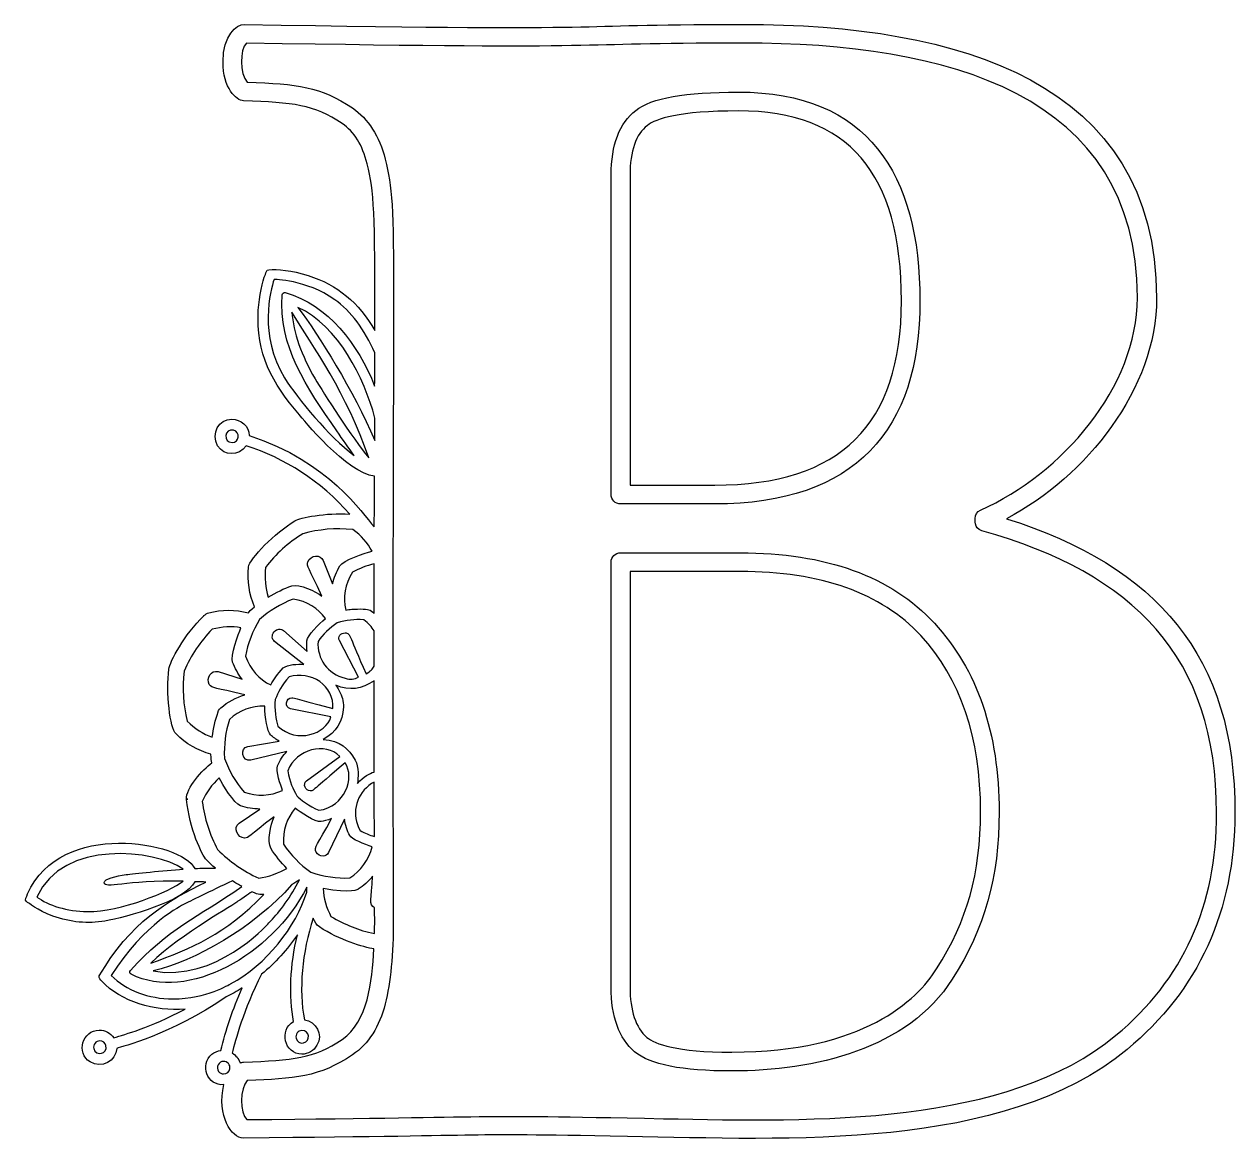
# Model space of a CAD drawing. Header units: millimetres. Extents: x -471 to 1551, y -2688 to 316.
# Drawn here: x -278.7 to -158, y -567.2 to -454.8 of the extents above; entities that cross this region are included whole.
import ezdxf

# ---------------------------------------------------------------- set-up
doc = ezdxf.new("R2010")
doc.units = ezdxf.units.MM
doc.header["$MEASUREMENT"] = 0
doc.layers.add('Layer 1', color=7, linetype='Continuous')

msp = doc.modelspace()

# ---------------------------------------------------------------- linework, layer by layer
at = {"layer": 'Layer 1', "color": 250}
for points, knots in [([(-180.8069, -504.1154), (-172.8453, -499.8766), (-165.8605, -491.1963), (-165.8605, -482.0921), (-165.8605, -482.0921), (-165.9342, -460.511), (-185.5433, -454.8347), (-207.0507, -454.8347), (-207.0507, -454.8347), (-227.2864, -454.8347), (-215.7494, -455.535), (-256.8106, -454.8347), (-256.8106, -454.8347), (-257.5662, -454.8162), (-258.9116, -455.922), (-258.9116, -458.5575), (-258.9116, -458.5575), (-258.9116, -461.1929), (-257.5847, -462.4277), (-256.8659, -462.4461), (-256.8659, -462.4461), (-251.9452, -462.6488), (-249.8442, -462.7963), (-247.0429, -464.713), (-247.0429, -464.713), (-245.8265, -465.5423), (-245.0157, -466.8508), (-244.5549, -468.7306), (-244.5549, -468.7306), (-243.8361, -471.5872), (-243.744, -473.3749), (-243.7808, -485.3541), (-243.7808, -485.3541), (-245.3658, -482.5528), (-247.5036, -480.802), (-250.4339, -479.8621), (-250.4339, -479.8621), (-252.0189, -479.346), (-253.567, -479.217), (-254.341, -479.2907), (-254.341, -479.2907), (-254.599, -479.2723), (-254.6175, -479.6041), (-254.6912, -479.7515), (-254.6912, -479.7515), (-254.9676, -480.4518), (-255.2993, -481.8894), (-255.3915, -483.3085), (-255.3915, -483.3085), (-255.6495, -487.6763), (-254.0277, -490.5513), (-251.3001, -493.7581), (-251.3001, -493.7581), (-251.0974, -493.9977), (-246.49, -499.6739), (-243.8177, -499.8582), (-243.8177, -499.8582), (-243.8177, -499.8582), (-243.8177, -499.8582), (-243.8177, -499.8582), (-243.8177, -499.8582), (-243.8177, -501.4432), (-243.8177, -503.1387), (-243.8361, -504.908), (-243.8361, -504.908), (-245.1077, -503.5442), (-248.2408, -498.4576), (-256.2945, -495.8221), (-256.2945, -495.8221), (-256.313, -494.9007), (-257.1423, -494.1819), (-258.0453, -494.1819), (-258.0453, -494.1819), (-259.2985, -494.1819), (-260.1463, -495.601), (-259.4459, -496.8542), (-259.4459, -496.8542), (-258.8009, -497.8678), (-257.3449, -497.8863), (-256.6077, -496.8542), (-256.6077, -496.8542), (-252.7928, -498.0522), (-249.1622, -500.3374), (-246.2871, -503.6547), (-246.2871, -503.6547), (-248.6462, -503.4889), (-251.2447, -504.0049), (-251.7423, -504.3182), (-251.7423, -504.3182), (-253.6959, -505.5161), (-256.2944, -508.0963), (-256.3681, -508.9256), (-256.3681, -508.9256), (-256.5156, -510.3262), (-256.2944, -511.6901), (-255.76, -512.8879), (-255.76, -512.8879), (-256.1838, -513.2197), (-256.276, -513.3302), (-256.3866, -513.4961), (-256.3866, -513.4961), (-257.6767, -513.1459), (-259.0589, -513.1643), (-260.3305, -513.4961), (-260.3305, -513.4961), (-260.5332, -513.5329), (-260.6623, -513.6436), (-260.8097, -513.7726), (-260.8097, -513.7726), (-260.8097, -513.7726), (-260.8282, -513.791), (-260.8282, -513.791), (-260.8282, -513.791), (-262.7632, -515.6524), (-264.2192, -518.38), (-264.3113, -519.0987), (-264.3113, -519.0987), (-264.6062, -521.4209), (-264.2007, -524.9962), (-263.5926, -525.5675), (-263.5926, -525.5675), (-262.6158, -526.5443), (-261.3995, -527.2446), (-260.1094, -527.5764), (-260.1094, -527.5764), (-260.1094, -528.0924), (-260.0909, -528.2399), (-260.0172, -528.4426), (-260.0172, -528.4426), (-260.9387, -529.106), (-262.6342, -530.9859), (-262.5605, -532.0732), (-262.5605, -532.0732), (-262.5605, -532.0732), (-262.4315, -532.0732), (-262.4315, -532.0732), (-262.4315, -532.0732), (-262.4315, -532.0732), (-262.5422, -532.11), (-262.5422, -532.11), (-262.5422, -532.11), (-262.2657, -534.9851), (-260.9756, -537.7126), (-260.5702, -538.1181), (-260.5702, -538.1181), (-260.2938, -538.3945), (-259.9989, -538.671), (-259.6671, -538.9474), (-259.6671, -538.9474), (-260.2938, -538.9289), (-261.0862, -538.9474), (-261.7128, -538.9842), (-261.7128, -538.9842), (-263.0582, -536.2935), (-275.0743, -534.082), (-278.3916, -541.4907), (-278.3916, -541.4907), (-278.4838, -541.8224), (-278.7234, -542.0988), (-278.5022, -542.2647), (-278.5022, -542.2647), (-278.2442, -542.449), (-277.4886, -543.1125), (-275.8668, -543.7207), (-275.8668, -543.7207), (-274.0976, -544.3657), (-272.3652, -544.4947), (-270.6881, -544.2183), (-270.6881, -544.2183), (-268.5871, -543.8497), (-262.6528, -542.2463), (-261.7129, -540.2928), (-261.7129, -540.2928), (-261.7129, -540.2928), (-260.8098, -540.3296), (-260.6071, -540.3296), (-260.6071, -540.3296), (-264.3668, -542.1357), (-268.2554, -544.421), (-271.241, -549.6919), (-271.241, -549.6919), (-271.37, -549.913), (-271.0936, -550.0789), (-270.983, -550.2263), (-270.983, -550.2263), (-269.1216, -552.2352), (-265.6938, -553.2856), (-262.6897, -552.9908), (-262.6897, -552.9908), (-266.265, -554.889), (-268.6424, -555.4788), (-269.8035, -555.8658), (-269.8035, -555.8658), (-270.1353, -555.3866), (-270.6697, -555.0917), (-271.241, -555.0917), (-271.241, -555.0917), (-272.9366, -555.0917), (-273.5816, -557.377), (-272.1625, -558.2616), (-272.1625, -558.2616), (-271.0199, -558.9804), (-269.564, -558.1879), (-269.5087, -556.9162), (-269.5087, -556.9162), (-269.0295, -556.7319), (-264.1825, -555.6261), (-258.5984, -551.7743), (-258.5984, -551.7743), (-258.0639, -551.5163), (-257.5294, -551.2214), (-257.0134, -550.8897), (-257.0134, -550.8897), (-257.9349, -552.9723), (-258.6537, -555.1285), (-259.1144, -557.1189), (-259.1144, -557.1189), (-259.4462, -557.1558), (-259.7594, -557.2848), (-260.0175, -557.4875), (-260.0175, -557.4875), (-261.2707, -558.538), (-260.5151, -560.6758), (-258.8196, -560.5284), (-258.8196, -560.5284), (-259.5752, -563.6614), (-258.0087, -565.8546), (-256.9029, -565.8546), (-256.9029, -565.8546), (-228.1896, -565.615), (-237.6624, -565.357), (-218.6062, -565.6887), (-218.6062, -565.6887), (-202.7015, -565.9652), (-181.1203, -567.2183), (-168.8094, -557.0268), (-168.8094, -557.0268), (-161.6772, -551.1109), (-158.065, -543.1862), (-158.065, -533.4738), (-158.065, -533.4738), (-157.9727, -517.8455), (-165.8974, -508.815), (-180.8069, -504.1154)], [0, 0, 0, 0, 0.01612903, 0.01612903, 0.01612903, 0.01612903, 0.03225806, 0.03225806, 0.03225806, 0.03225806, 0.0483871, 0.0483871, 0.0483871, 0.0483871, 0.06451613, 0.06451613, 0.06451613, 0.06451613, 0.08064516, 0.08064516, 0.08064516, 0.08064516, 0.09677419, 0.09677419, 0.09677419, 0.09677419, 0.11290323, 0.11290323, 0.11290323, 0.11290323, 0.12903226, 0.12903226, 0.12903226, 0.12903226, 0.14516129, 0.14516129, 0.14516129, 0.14516129, 0.16129032, 0.16129032, 0.16129032, 0.16129032, 0.17741935, 0.17741935, 0.17741935, 0.17741935, 0.19354839, 0.19354839, 0.19354839, 0.19354839, 0.20967742, 0.20967742, 0.20967742, 0.20967742, 0.22580645, 0.22580645, 0.22580645, 0.22580645, 0.24193548, 0.24193548, 0.24193548, 0.24193548, 0.25806452, 0.25806452, 0.25806452, 0.25806452, 0.27419355, 0.27419355, 0.27419355, 0.27419355, 0.29032258, 0.29032258, 0.29032258, 0.29032258, 0.30645161, 0.30645161, 0.30645161, 0.30645161, 0.32258065, 0.32258065, 0.32258065, 0.32258065, 0.33870968, 0.33870968, 0.33870968, 0.33870968, 0.35483871, 0.35483871, 0.35483871, 0.35483871, 0.37096774, 0.37096774, 0.37096774, 0.37096774, 0.38709677, 0.38709677, 0.38709677, 0.38709677, 0.40322581, 0.40322581, 0.40322581, 0.40322581, 0.41935484, 0.41935484, 0.41935484, 0.41935484, 0.43548387, 0.43548387, 0.43548387, 0.43548387, 0.4516129, 0.4516129, 0.4516129, 0.4516129, 0.46774194, 0.46774194, 0.46774194, 0.46774194, 0.48387097, 0.48387097, 0.48387097, 0.48387097, 0.5, 0.5, 0.5, 0.5, 0.51612903, 0.51612903, 0.51612903, 0.51612903, 0.53225806, 0.53225806, 0.53225806, 0.53225806, 0.5483871, 0.5483871, 0.5483871, 0.5483871, 0.56451613, 0.56451613, 0.56451613, 0.56451613, 0.58064516, 0.58064516, 0.58064516, 0.58064516, 0.59677419, 0.59677419, 0.59677419, 0.59677419, 0.61290323, 0.61290323, 0.61290323, 0.61290323, 0.62903226, 0.62903226, 0.62903226, 0.62903226, 0.64516129, 0.64516129, 0.64516129, 0.64516129, 0.66129032, 0.66129032, 0.66129032, 0.66129032, 0.67741935, 0.67741935, 0.67741935, 0.67741935, 0.69354839, 0.69354839, 0.69354839, 0.69354839, 0.70967742, 0.70967742, 0.70967742, 0.70967742, 0.72580645, 0.72580645, 0.72580645, 0.72580645, 0.74193548, 0.74193548, 0.74193548, 0.74193548, 0.75806452, 0.75806452, 0.75806452, 0.75806452, 0.77419355, 0.77419355, 0.77419355, 0.77419355, 0.79032258, 0.79032258, 0.79032258, 0.79032258, 0.80645161, 0.80645161, 0.80645161, 0.80645161, 0.82258065, 0.82258065, 0.82258065, 0.82258065, 0.83870968, 0.83870968, 0.83870968, 0.83870968, 0.85483871, 0.85483871, 0.85483871, 0.85483871, 0.87096774, 0.87096774, 0.87096774, 0.87096774, 0.88709677, 0.88709677, 0.88709677, 0.88709677, 0.90322581, 0.90322581, 0.90322581, 0.90322581, 0.91935484, 0.91935484, 0.91935484, 0.91935484, 0.93548387, 0.93548387, 0.93548387, 0.93548387, 0.9516129, 0.9516129, 0.9516129, 0.9516129, 0.96774194, 0.96774194, 0.96774194, 0.96774194, 1, 1, 1, 1]), ([(-169.9151, -555.6077), (-180.807, -564.6382), (-199.7525, -564.2328), (-214.9939, -563.9195), (-214.9939, -563.9195), (-236.1511, -563.4772), (-229.0188, -563.772), (-256.5342, -564.0116), (-256.5342, -564.0116), (-257.2161, -563.3666), (-257.253, -560.8602), (-256.4973, -560.123), (-256.4973, -560.123), (-251.8715, -559.9387), (-249.2729, -559.7912), (-245.9924, -557.5428), (-245.9924, -557.5428), (-244.4075, -556.4555), (-243.3201, -554.76), (-242.7488, -552.4747), (-242.7488, -552.4747), (-242.2143, -550.3553), (-241.9379, -547.5356), (-241.9379, -544.0708), (-241.9379, -544.0708), (-242.1775, -475.4021), (-241.3481, -473.8725), (-242.7488, -468.2699), (-242.7488, -468.2699), (-243.3201, -465.9662), (-244.4259, -464.2523), (-246.0108, -463.1649), (-246.0108, -463.1649), (-249.1438, -461.0086), (-251.5397, -460.7875), (-256.4973, -460.5847), (-256.4973, -460.5847), (-257.2714, -459.7738), (-257.2529, -457.3411), (-256.571, -456.6961), (-256.571, -456.6961), (-217.1317, -457.378), (-226.1069, -456.6961), (-207.0875, -456.6961), (-207.0875, -456.6961), (-186.6675, -456.6961), (-167.8324, -461.7273), (-167.7772, -482.0736), (-167.7772, -482.0736), (-167.7772, -491.012), (-175.2965, -499.6555), (-183.4055, -503.2492), (-183.4055, -503.2492), (-183.7373, -503.3967), (-183.9584, -503.7284), (-183.9584, -504.097), (-183.9584, -504.097), (-183.94, -504.1523), (-184.1059, -505.0737), (-183.2765, -505.3134), (-183.2765, -505.3134), (-168.1274, -509.5706), (-159.8894, -517.8639), (-159.8894, -533.4554), (-159.8894, -533.4554), (-159.8525, -542.6333), (-163.2251, -550.0789), (-169.9151, -555.6077)], [0, 0, 0, 0, 0.05555556, 0.05555556, 0.05555556, 0.05555556, 0.11111111, 0.11111111, 0.11111111, 0.11111111, 0.16666667, 0.16666667, 0.16666667, 0.16666667, 0.22222222, 0.22222222, 0.22222222, 0.22222222, 0.27777778, 0.27777778, 0.27777778, 0.27777778, 0.33333333, 0.33333333, 0.33333333, 0.33333333, 0.38888889, 0.38888889, 0.38888889, 0.38888889, 0.44444444, 0.44444444, 0.44444444, 0.44444444, 0.5, 0.5, 0.5, 0.5, 0.55555556, 0.55555556, 0.55555556, 0.55555556, 0.61111111, 0.61111111, 0.61111111, 0.61111111, 0.66666667, 0.66666667, 0.66666667, 0.66666667, 0.72222222, 0.72222222, 0.72222222, 0.72222222, 0.77777778, 0.77777778, 0.77777778, 0.77777778, 0.83333333, 0.83333333, 0.83333333, 0.83333333, 0.88888889, 0.88888889, 0.88888889, 0.88888889, 1, 1, 1, 1]), ([(-219.288, -502.6411), (-219.288, -502.6411), (-209.9257, -502.6411), (-209.9257, -502.6411), (-209.9257, -502.6411), (-195.8639, -502.6411), (-189.4504, -495.2693), (-189.4504, -482.4054), (-189.4504, -482.4054), (-189.4504, -469.7258), (-194.666, -461.5799), (-207.5483, -461.5799), (-207.5483, -461.5799), (-212.856, -461.5799), (-216.1918, -462.1697), (-217.7767, -463.4045), (-217.7767, -463.4045), (-219.3985, -464.6761), (-220.2279, -466.8508), (-220.2279, -469.8548), (-220.2279, -469.8548), (-220.2279, -469.8548), (-220.2279, -501.6827), (-220.2279, -501.6827), (-220.2279, -501.6827), (-220.2278, -502.2172), (-219.804, -502.6411), (-219.288, -502.6411)], [0, 0, 0, 0, 0.125, 0.125, 0.125, 0.125, 0.25, 0.25, 0.25, 0.25, 0.375, 0.375, 0.375, 0.375, 0.5, 0.5, 0.5, 0.5, 0.625, 0.625, 0.625, 0.625, 0.75, 0.75, 0.75, 0.75, 1, 1, 1, 1]), ([(-218.348, -469.8732), (-218.348, -467.459), (-217.7583, -465.7818), (-216.6156, -464.8972), (-216.6156, -464.8972), (-215.7679, -464.2522), (-213.5195, -463.4597), (-207.5298, -463.4597), (-207.5298, -463.4597), (-196.6011, -463.4597), (-191.2933, -469.652), (-191.2933, -482.4053), (-191.2933, -482.4053), (-191.2933, -494.7531), (-197.3751, -500.7612), (-209.9072, -500.7612), (-209.9072, -500.7612), (-209.9072, -500.7612), (-218.3296, -500.7613), (-218.3296, -500.7613), (-218.3296, -500.7613), (-218.3296, -500.7613), (-218.3296, -469.8732), (-218.3296, -469.8732), (-218.3296, -469.8732), (-218.3296, -469.8732), (-218.348, -469.8732), (-218.348, -469.8732)], [0, 0, 0, 0, 0.125, 0.125, 0.125, 0.125, 0.25, 0.25, 0.25, 0.25, 0.375, 0.375, 0.375, 0.375, 0.5, 0.5, 0.5, 0.5, 0.625, 0.625, 0.625, 0.625, 0.75, 0.75, 0.75, 0.75, 1, 1, 1, 1]), ([(-252.7745, -490.0721), (-255.3915, -485.8333), (-254.1751, -481.3364), (-253.825, -480.2676), (-253.825, -480.2676), (-253.8065, -480.2676), (-250.6551, -480.2491), (-247.7801, -482.2764), (-247.7801, -482.2764), (-246.1767, -483.4007), (-244.776, -485.2621), (-243.7808, -487.5842), (-243.7808, -487.5842), (-243.7808, -488.6162), (-243.7808, -489.7036), (-243.7993, -490.883), (-243.7993, -490.883), (-245.4764, -486.7179), (-248.3698, -482.8108), (-252.7008, -481.5761), (-252.7008, -481.5761), (-252.8482, -481.5392), (-252.9956, -481.6314), (-253.0141, -481.7972), (-253.0141, -481.7972), (-253.4196, -486.8653), (-250.5814, -491.012), (-247.5774, -495.343), (-247.5774, -495.343), (-246.9692, -496.2276), (-246.3794, -497.0938), (-245.8266, -497.8125), (-245.8266, -497.8125), (-248.333, -495.9143), (-251.466, -492.1915), (-252.7745, -490.0721)], [0, 0, 0, 0, 0.1, 0.1, 0.1, 0.1, 0.2, 0.2, 0.2, 0.2, 0.3, 0.3, 0.3, 0.3, 0.4, 0.4, 0.4, 0.4, 0.5, 0.5, 0.5, 0.5, 0.6, 0.6, 0.6, 0.6, 0.7, 0.7, 0.7, 0.7, 0.8, 0.8, 0.8, 0.8, 1, 1, 1, 1]), ([(-249.7336, -490.1643), (-251.079, -487.8974), (-251.9083, -485.5015), (-252.0558, -483.5111), (-252.0558, -483.5111), (-249.9732, -486.9022), (-246.5084, -491.7123), (-244.389, -498.0337), (-244.389, -498.0337), (-245.9924, -496.1355), (-248.9228, -491.528), (-249.7336, -490.1643)], [0, 0, 0, 0, 0.25, 0.25, 0.25, 0.25, 0.5, 0.5, 0.5, 0.5, 1, 1, 1, 1]), ([(-251.4476, -483.0505), (-247.3931, -484.9118), (-244.8314, -490.0537), (-243.7808, -494.0714), (-243.7808, -494.0714), (-243.7808, -494.7901), (-243.7808, -495.5273), (-243.7808, -496.3014), (-243.7808, -496.3014), (-245.9187, -491.3069), (-249.3282, -485.8702), (-251.4476, -483.0505)], [0, 0, 0, 0, 0.25, 0.25, 0.25, 0.25, 0.5, 0.5, 0.5, 0.5, 1, 1, 1, 1]), ([(-257.9901, -496.5225), (-258.9484, -496.5225), (-258.7642, -495.0665), (-257.8795, -495.2877), (-257.8795, -495.2877), (-257.1424, -495.472), (-257.2897, -496.5225), (-257.9901, -496.5225)], [0, 0, 0, 0, 0.33333333, 0.33333333, 0.33333333, 0.33333333, 1, 1, 1, 1]), ([(-254.6728, -508.9625), (-253.6776, -507.654), (-252.4059, -506.4929), (-250.9685, -505.6083), (-250.9685, -505.6083), (-249.3467, -505.166), (-247.7248, -505.0185), (-245.974, -505.1844), (-245.974, -505.1844), (-245.1447, -505.7926), (-244.4997, -506.5298), (-244.0573, -507.3407), (-244.0573, -507.3407), (-244.813, -507.5618), (-246.9324, -508.2438), (-247.2641, -508.8151), (-247.2641, -508.8151), (-247.6143, -509.4048), (-247.8539, -509.9945), (-248.0013, -510.6028), (-248.0013, -510.6028), (-248.0013, -510.6028), (-248.9228, -508.2806), (-248.9228, -508.2806), (-248.9228, -508.2806), (-249.1624, -507.6356), (-250.1944, -507.7093), (-250.4524, -508.4096), (-250.4524, -508.4096), (-250.6182, -508.8888), (-250.3602, -508.9441), (-249.0702, -511.8191), (-249.0702, -511.8191), (-249.6599, -511.3952), (-251.3002, -510.5658), (-252.0373, -510.8055), (-252.0373, -510.8055), (-252.8298, -511.0635), (-253.6407, -511.4505), (-254.3963, -511.9297), (-254.3963, -511.9297), (-254.6912, -511.0081), (-254.7833, -510.0129), (-254.6728, -508.9625)], [0, 0, 0, 0, 0.08333333, 0.08333333, 0.08333333, 0.08333333, 0.16666667, 0.16666667, 0.16666667, 0.16666667, 0.25, 0.25, 0.25, 0.25, 0.33333333, 0.33333333, 0.33333333, 0.33333333, 0.41666667, 0.41666667, 0.41666667, 0.41666667, 0.5, 0.5, 0.5, 0.5, 0.58333333, 0.58333333, 0.58333333, 0.58333333, 0.66666667, 0.66666667, 0.66666667, 0.66666667, 0.75, 0.75, 0.75, 0.75, 0.83333333, 0.83333333, 0.83333333, 0.83333333, 1, 1, 1, 1]), ([(-207.3824, -507.5065), (-207.3824, -507.5065), (-219.2879, -507.5065), (-219.2879, -507.5065), (-219.2879, -507.5065), (-219.8039, -507.5065), (-220.2278, -507.9304), (-220.2278, -508.4464), (-220.2278, -508.4464), (-220.2278, -508.4464), (-220.2278, -550.7792), (-220.2278, -550.7792), (-220.2278, -550.7792), (-220.2278, -553.7649), (-219.4354, -555.9395), (-217.8873, -557.248), (-217.8873, -557.248), (-216.3576, -558.5381), (-213.1877, -559.1647), (-208.2118, -559.1647), (-208.2118, -559.1647), (-199.9369, -559.1647), (-190.6668, -556.99), (-186.2252, -550.0052), (-186.2252, -550.0052), (-182.9632, -544.8634), (-181.5625, -539.8689), (-181.5625, -533.3449), (-181.5625, -533.3449), (-181.5625, -525.4755), (-183.7372, -519.1357), (-188.0129, -514.5282), (-188.0129, -514.5282), (-192.307, -509.8471), (-198.8126, -507.5065), (-207.3824, -507.5065)], [0, 0, 0, 0, 0.1, 0.1, 0.1, 0.1, 0.2, 0.2, 0.2, 0.2, 0.3, 0.3, 0.3, 0.3, 0.4, 0.4, 0.4, 0.4, 0.5, 0.5, 0.5, 0.5, 0.6, 0.6, 0.6, 0.6, 0.7, 0.7, 0.7, 0.7, 0.8, 0.8, 0.8, 0.8, 1, 1, 1, 1]), ([(-243.8362, -513.5514), (-244.2785, -513.1644), (-244.3522, -513.1091), (-245.2553, -513.1091), (-245.2553, -513.1091), (-245.9372, -513.1091), (-246.2689, -513.1459), (-246.6744, -513.2197), (-246.6744, -513.2197), (-246.9692, -511.9481), (-246.7481, -510.658), (-246.0109, -509.4416), (-246.0109, -509.4416), (-245.3106, -509.073), (-244.5918, -508.7966), (-243.8362, -508.5938), (-243.8362, -508.5938), (-243.8362, -510.1788), (-243.8362, -511.8375), (-243.8362, -513.5514)], [0, 0, 0, 0, 0.16666667, 0.16666667, 0.16666667, 0.16666667, 0.33333333, 0.33333333, 0.33333333, 0.33333333, 0.5, 0.5, 0.5, 0.5, 0.66666667, 0.66666667, 0.66666667, 0.66666667, 1, 1, 1, 1]), ([(-187.7918, -548.9915), (-189.7637, -552.0877), (-195.0162, -557.2849), (-208.1934, -557.2849), (-208.1934, -557.2849), (-213.7591, -557.2849), (-215.8601, -556.474), (-216.671, -555.8105), (-216.671, -555.8105), (-217.7767, -554.8706), (-218.348, -553.1751), (-218.348, -550.7792), (-218.348, -550.7792), (-218.348, -550.7792), (-218.348, -509.3679), (-218.348, -509.3679), (-218.348, -509.3679), (-218.348, -509.3679), (-207.364, -509.3679), (-207.364, -509.3679), (-207.364, -509.3679), (-199.3471, -509.3679), (-193.3022, -511.5242), (-189.3583, -515.763), (-189.3583, -515.763), (-185.4143, -520.0202), (-183.4055, -525.9361), (-183.4055, -533.3264), (-183.4055, -533.3264), (-183.4239, -539.4819), (-184.7325, -544.163), (-187.7918, -548.9915)], [0, 0, 0, 0, 0.11111111, 0.11111111, 0.11111111, 0.11111111, 0.22222222, 0.22222222, 0.22222222, 0.22222222, 0.33333333, 0.33333333, 0.33333333, 0.33333333, 0.44444444, 0.44444444, 0.44444444, 0.44444444, 0.55555556, 0.55555556, 0.55555556, 0.55555556, 0.66666667, 0.66666667, 0.66666667, 0.66666667, 0.77777778, 0.77777778, 0.77777778, 0.77777778, 1, 1, 1, 1]), ([(-255.2625, -514.1596), (-254.2673, -513.2749), (-253.1799, -512.6115), (-251.9083, -512.1139), (-251.9083, -512.1139), (-250.5445, -512.3535), (-249.4388, -513.0353), (-248.6831, -514.049), (-248.6831, -514.049), (-249.3466, -514.6019), (-250.5077, -515.7813), (-250.5445, -516.279), (-250.5445, -516.279), (-250.5814, -516.6476), (-250.563, -516.9977), (-250.5077, -517.3479), (-250.5077, -517.3479), (-250.5077, -517.3479), (-252.8666, -515.2653), (-252.8666, -515.2653), (-252.8666, -515.2653), (-253.1246, -515.0442), (-253.5301, -515.0626), (-253.825, -515.3943), (-253.825, -515.3943), (-254.083, -515.7077), (-254.0461, -516.1315), (-253.7696, -516.3527), (-253.7696, -516.3527), (-253.7696, -516.3527), (-250.8578, -518.6379), (-250.8578, -518.6379), (-250.8578, -518.6379), (-251.3922, -518.5826), (-252.5165, -518.6194), (-252.9035, -518.9881), (-252.9035, -518.9881), (-253.4748, -519.5778), (-253.8618, -520.1491), (-254.1567, -520.6836), (-254.1567, -520.6836), (-255.3178, -520.1307), (-256.2024, -519.1355), (-256.6816, -517.8086), (-256.6816, -517.8086), (-256.442, -516.5554), (-255.9628, -515.2838), (-255.2625, -514.1596)], [0, 0, 0, 0, 0.07692308, 0.07692308, 0.07692308, 0.07692308, 0.15384615, 0.15384615, 0.15384615, 0.15384615, 0.23076923, 0.23076923, 0.23076923, 0.23076923, 0.30769231, 0.30769231, 0.30769231, 0.30769231, 0.38461538, 0.38461538, 0.38461538, 0.38461538, 0.46153846, 0.46153846, 0.46153846, 0.46153846, 0.53846154, 0.53846154, 0.53846154, 0.53846154, 0.61538462, 0.61538462, 0.61538462, 0.61538462, 0.69230769, 0.69230769, 0.69230769, 0.69230769, 0.76923077, 0.76923077, 0.76923077, 0.76923077, 0.84615385, 0.84615385, 0.84615385, 0.84615385, 1, 1, 1, 1]), ([(-243.8362, -518.8038), (-244.0205, -519.1171), (-244.2048, -519.3014), (-244.6471, -519.5594), (-244.6471, -519.5594), (-246.3427, -515.9103), (-246.1584, -515.4865), (-246.7481, -515.4865), (-246.7481, -515.4865), (-247.1536, -515.4865), (-247.5037, -515.892), (-247.301, -516.2606), (-247.301, -516.2606), (-247.301, -516.2606), (-245.4212, -519.9097), (-245.4212, -519.9097), (-245.4212, -519.9097), (-245.8267, -520.094), (-246.1953, -520.1677), (-246.7297, -520.0203), (-246.7297, -520.0203), (-248.4989, -519.5595), (-249.5494, -518.1036), (-249.4388, -516.3343), (-249.4388, -516.3343), (-248.9781, -515.6709), (-248.2778, -514.9889), (-247.5221, -514.4914), (-247.5221, -514.4914), (-246.6191, -514.2149), (-245.8082, -514.1228), (-244.8867, -514.1781), (-244.8867, -514.1781), (-244.4076, -514.5282), (-244.0758, -514.9153), (-243.8547, -515.3023), (-243.8547, -515.3023), (-243.8362, -516.4264), (-243.8362, -517.6059), (-243.8362, -518.8038)], [0, 0, 0, 0, 0.09090909, 0.09090909, 0.09090909, 0.09090909, 0.18181818, 0.18181818, 0.18181818, 0.18181818, 0.27272727, 0.27272727, 0.27272727, 0.27272727, 0.36363636, 0.36363636, 0.36363636, 0.36363636, 0.45454545, 0.45454545, 0.45454545, 0.45454545, 0.54545455, 0.54545455, 0.54545455, 0.54545455, 0.63636364, 0.63636364, 0.63636364, 0.63636364, 0.72727273, 0.72727273, 0.72727273, 0.72727273, 0.81818182, 0.81818182, 0.81818182, 0.81818182, 1, 1, 1, 1]), ([(-259.9805, -525.8992), (-260.902, -525.5675), (-261.7498, -525.0146), (-262.4685, -524.2775), (-262.4685, -524.2775), (-262.8924, -522.6741), (-262.9845, -521.0338), (-262.7818, -519.3014), (-262.7818, -519.3014), (-262.0999, -517.7349), (-261.1784, -516.3343), (-259.999, -515.1363), (-259.999, -515.1363), (-259.0037, -514.8599), (-258.027, -514.823), (-257.124, -514.9889), (-257.124, -514.9889), (-257.382, -515.597), (-258.2113, -517.8086), (-257.9533, -518.3984), (-257.9533, -518.3984), (-257.7321, -519.0065), (-257.4004, -519.5778), (-257.0133, -520.0939), (-257.0133, -520.0939), (-257.0133, -520.0939), (-259.4092, -519.3567), (-259.4092, -519.3567), (-259.4092, -519.3567), (-260.0911, -519.154), (-260.6256, -520.0202), (-260.2754, -520.6284), (-260.2754, -520.6284), (-259.9989, -521.0707), (-259.7594, -520.9048), (-256.7369, -521.6788), (-256.7369, -521.6788), (-257.603, -521.9185), (-258.4324, -522.3608), (-259.1327, -522.9689), (-259.1327, -522.9689), (-259.3354, -523.1348), (-259.4092, -523.3928), (-259.3907, -523.3744), (-259.3907, -523.3744), (-259.3907, -523.3744), (-259.3907, -523.3744), (-259.3907, -523.3744), (-259.3907, -523.3744), (-259.6856, -524.2037), (-259.8884, -525.0146), (-259.9805, -525.8992)], [0, 0, 0, 0, 0.07142857, 0.07142857, 0.07142857, 0.07142857, 0.14285714, 0.14285714, 0.14285714, 0.14285714, 0.21428571, 0.21428571, 0.21428571, 0.21428571, 0.28571429, 0.28571429, 0.28571429, 0.28571429, 0.35714286, 0.35714286, 0.35714286, 0.35714286, 0.42857143, 0.42857143, 0.42857143, 0.42857143, 0.5, 0.5, 0.5, 0.5, 0.57142857, 0.57142857, 0.57142857, 0.57142857, 0.64285714, 0.64285714, 0.64285714, 0.64285714, 0.71428571, 0.71428571, 0.71428571, 0.71428571, 0.78571429, 0.78571429, 0.78571429, 0.78571429, 0.85714286, 0.85714286, 0.85714286, 0.85714286, 1, 1, 1, 1]), ([(-247.9644, -523.0426), (-252.1295, -521.9184), (-251.9267, -521.9553), (-252.0558, -521.9553), (-252.0558, -521.9553), (-252.6456, -521.9553), (-252.8114, -522.9321), (-252.1848, -523.0611), (-252.1848, -523.0611), (-252.1848, -523.0611), (-248.1487, -523.872), (-248.1487, -523.872), (-248.1487, -523.872), (-248.6647, -525.5491), (-251.5029, -526.5996), (-253.4564, -524.7751), (-253.4564, -524.7751), (-253.6407, -524.2222), (-253.7882, -523.0427), (-253.7144, -522.1397), (-253.7144, -522.1397), (-253.4011, -521.3841), (-253.0878, -520.7391), (-252.3138, -519.8728), (-252.3138, -519.8728), (-250.1944, -519.2277), (-247.7801, -520.739), (-247.9644, -523.0426)], [0, 0, 0, 0, 0.125, 0.125, 0.125, 0.125, 0.25, 0.25, 0.25, 0.25, 0.375, 0.375, 0.375, 0.375, 0.5, 0.5, 0.5, 0.5, 0.625, 0.625, 0.625, 0.625, 0.75, 0.75, 0.75, 0.75, 1, 1, 1, 1]), ([(-248.9412, -526.1204), (-247.6327, -525.3832), (-246.9692, -524.388), (-246.9139, -522.8768), (-246.9139, -522.8768), (-246.9139, -522.7662), (-246.8771, -522.6003), (-246.9692, -522.2318), (-246.9692, -522.2318), (-247.0798, -521.7526), (-247.3194, -521.1997), (-247.6695, -520.7021), (-247.6695, -520.7021), (-246.2689, -521.2919), (-245.071, -521.126), (-243.8546, -520.2598), (-243.8546, -520.2598), (-243.8546, -523.1164), (-243.8546, -526.1573), (-243.8546, -529.364), (-243.8546, -529.364), (-244.3337, -529.493), (-244.8682, -529.7879), (-245.5133, -530.5067), (-245.5133, -530.5067), (-245.4396, -529.9907), (-245.329, -528.848), (-245.7529, -528.1661), (-245.7529, -528.1661), (-246.4163, -527.005), (-247.2088, -526.2309), (-248.9412, -526.1204)], [0, 0, 0, 0, 0.11111111, 0.11111111, 0.11111111, 0.11111111, 0.22222222, 0.22222222, 0.22222222, 0.22222222, 0.33333333, 0.33333333, 0.33333333, 0.33333333, 0.44444444, 0.44444444, 0.44444444, 0.44444444, 0.55555556, 0.55555556, 0.55555556, 0.55555556, 0.66666667, 0.66666667, 0.66666667, 0.66666667, 0.77777778, 0.77777778, 0.77777778, 0.77777778, 1, 1, 1, 1]), ([(-252.9772, -531.1885), (-254.1752, -531.7598), (-255.539, -531.8151), (-256.7922, -531.3728), (-256.7922, -531.3728), (-257.64, -530.396), (-258.285, -529.2903), (-258.7641, -528.0002), (-258.7641, -528.0002), (-258.8378, -526.6548), (-258.672, -525.3463), (-258.2665, -524.1115), (-258.2665, -524.1115), (-257.2897, -523.2269), (-256.0365, -522.7478), (-254.7465, -522.8031), (-254.7465, -522.8031), (-254.7465, -523.9089), (-254.4885, -525.3464), (-254.1752, -525.6596), (-254.1752, -525.6596), (-253.9172, -525.8992), (-253.6223, -526.1204), (-253.309, -526.2863), (-253.309, -526.2863), (-253.309, -526.2863), (-256.4236, -526.8207), (-256.4236, -526.8207), (-256.4236, -526.8207), (-257.2714, -526.9497), (-256.995, -528.3873), (-256.1472, -528.1845), (-256.1472, -528.1845), (-256.1472, -528.1845), (-252.535, -527.3183), (-252.535, -527.3183), (-252.535, -527.3183), (-252.9405, -527.7053), (-253.2538, -528.203), (-253.4749, -528.7559), (-253.4749, -528.7559), (-253.696, -529.1981), (-253.1616, -530.7278), (-252.9772, -531.1885)], [0, 0, 0, 0, 0.08333333, 0.08333333, 0.08333333, 0.08333333, 0.16666667, 0.16666667, 0.16666667, 0.16666667, 0.25, 0.25, 0.25, 0.25, 0.33333333, 0.33333333, 0.33333333, 0.33333333, 0.41666667, 0.41666667, 0.41666667, 0.41666667, 0.5, 0.5, 0.5, 0.5, 0.58333333, 0.58333333, 0.58333333, 0.58333333, 0.66666667, 0.66666667, 0.66666667, 0.66666667, 0.75, 0.75, 0.75, 0.75, 0.83333333, 0.83333333, 0.83333333, 0.83333333, 1, 1, 1, 1]), ([(-250.2128, -531.2438), (-249.8995, -531.2438), (-250.0653, -531.2254), (-246.748, -528.461), (-246.748, -528.461), (-245.7159, -529.9537), (-246.7848, -532.8104), (-249.3465, -533.1789), (-249.3465, -533.1789), (-250.3049, -532.7919), (-251.2448, -532.0547), (-251.5581, -531.7414), (-251.5581, -531.7414), (-251.9267, -531.0594), (-252.2584, -530.3776), (-252.4612, -529.235), (-252.4612, -529.235), (-251.6134, -527.0603), (-248.6831, -526.3415), (-247.2825, -527.8159), (-247.2825, -527.8159), (-247.2825, -527.8159), (-250.5813, -530.2486), (-250.5813, -530.2486), (-250.5813, -530.2486), (-251.0052, -530.5619), (-250.6919, -531.2438), (-250.2128, -531.2438)], [0, 0, 0, 0, 0.125, 0.125, 0.125, 0.125, 0.25, 0.25, 0.25, 0.25, 0.375, 0.375, 0.375, 0.375, 0.5, 0.5, 0.5, 0.5, 0.625, 0.625, 0.625, 0.625, 0.75, 0.75, 0.75, 0.75, 1, 1, 1, 1]), ([(-260.9757, -532.3127), (-260.5887, -531.4097), (-260.0174, -530.5804), (-259.2986, -529.9537), (-259.2986, -529.9537), (-258.9484, -530.5804), (-257.8427, -532.4971), (-257.1607, -532.7366), (-257.1607, -532.7366), (-256.5526, -532.9393), (-255.8891, -533.0499), (-255.244, -533.0499), (-255.244, -533.0499), (-255.244, -533.0499), (-257.3081, -534.469), (-257.3081, -534.469), (-257.3081, -534.469), (-257.9531, -534.9113), (-257.4556, -535.9434), (-256.7552, -535.9434), (-256.7552, -535.9434), (-256.3497, -535.9434), (-256.3866, -535.7775), (-253.8249, -533.824), (-253.8249, -533.824), (-254.1567, -534.5981), (-254.5252, -536.312), (-254.1382, -536.957), (-254.1382, -536.957), (-253.6774, -537.7126), (-253.1614, -538.3576), (-252.5348, -538.9842), (-252.5348, -538.9842), (-253.1983, -539.3529), (-254.4883, -539.8504), (-255.3545, -539.9426), (-255.3545, -539.9426), (-256.9211, -539.2238), (-258.2295, -538.3208), (-259.4459, -537.086), (-259.4459, -537.086), (-260.2385, -535.6301), (-260.7914, -533.9345), (-260.9757, -532.3127)], [0, 0, 0, 0, 0.08333333, 0.08333333, 0.08333333, 0.08333333, 0.16666667, 0.16666667, 0.16666667, 0.16666667, 0.25, 0.25, 0.25, 0.25, 0.33333333, 0.33333333, 0.33333333, 0.33333333, 0.41666667, 0.41666667, 0.41666667, 0.41666667, 0.5, 0.5, 0.5, 0.5, 0.58333333, 0.58333333, 0.58333333, 0.58333333, 0.66666667, 0.66666667, 0.66666667, 0.66666667, 0.75, 0.75, 0.75, 0.75, 0.83333333, 0.83333333, 0.83333333, 0.83333333, 1, 1, 1, 1]), ([(-244.3706, -530.7094), (-244.1863, -530.5435), (-244.0204, -530.4514), (-243.8361, -530.3776), (-243.8361, -530.3776), (-243.8361, -532.1284), (-243.8361, -533.9345), (-243.8177, -535.7959), (-243.8177, -535.7959), (-244.2968, -535.6485), (-244.7576, -535.4642), (-245.2552, -535.1878), (-245.2552, -535.1878), (-246.1214, -533.6581), (-245.7528, -531.7967), (-244.3706, -530.7094)], [0, 0, 0, 0, 0.2, 0.2, 0.2, 0.2, 0.4, 0.4, 0.4, 0.4, 0.6, 0.6, 0.6, 0.6, 1, 1, 1, 1]), ([(-252.8851, -536.5515), (-252.9588, -535.2062), (-252.5533, -533.9345), (-251.724, -532.9762), (-251.724, -532.9762), (-251.2817, -533.3264), (-249.7152, -534.3953), (-249.1438, -534.3031), (-249.1438, -534.3031), (-248.9042, -534.2663), (-248.5172, -534.1925), (-248.0934, -534.0083), (-248.0934, -534.0083), (-249.4572, -536.6437), (-249.9179, -536.8465), (-249.623, -537.3625), (-249.623, -537.3625), (-249.494, -537.6021), (-249.2175, -537.7495), (-248.9411, -537.7495), (-248.9411, -537.7495), (-248.7015, -537.7495), (-248.4988, -537.6205), (-248.3882, -537.3993), (-248.3882, -537.3993), (-248.3882, -537.3993), (-246.8032, -534.0451), (-246.8032, -534.0451), (-246.8032, -534.0451), (-246.7295, -534.6349), (-246.5452, -535.2431), (-246.2688, -535.7038), (-246.2688, -535.7038), (-246.1029, -536.0356), (-244.7944, -536.5885), (-244.0572, -536.8281), (-244.0572, -536.8281), (-244.3521, -538.0997), (-245.163, -539.2239), (-246.2872, -539.9242), (-246.2872, -539.9242), (-247.5773, -539.9796), (-248.8305, -539.7952), (-250.1575, -539.3529), (-250.1575, -539.3529), (-251.2449, -538.5788), (-252.1848, -537.6205), (-252.8851, -536.5515)], [0, 0, 0, 0, 0.07692308, 0.07692308, 0.07692308, 0.07692308, 0.15384615, 0.15384615, 0.15384615, 0.15384615, 0.23076923, 0.23076923, 0.23076923, 0.23076923, 0.30769231, 0.30769231, 0.30769231, 0.30769231, 0.38461538, 0.38461538, 0.38461538, 0.38461538, 0.46153846, 0.46153846, 0.46153846, 0.46153846, 0.53846154, 0.53846154, 0.53846154, 0.53846154, 0.61538462, 0.61538462, 0.61538462, 0.61538462, 0.69230769, 0.69230769, 0.69230769, 0.69230769, 0.76923077, 0.76923077, 0.76923077, 0.76923077, 0.84615385, 0.84615385, 0.84615385, 0.84615385, 1, 1, 1, 1]), ([(-272.4389, -543.2784), (-274.4661, -543.2784), (-276.3275, -542.6333), (-277.4702, -541.8224), (-277.4702, -541.8224), (-274.89, -536.0539), (-265.6568, -537.086), (-262.8924, -539.0396), (-262.8924, -539.0396), (-264.8091, -539.1686), (-267.8131, -539.5003), (-268.5687, -539.5925), (-268.5687, -539.5925), (-269.5823, -539.7399), (-270.7618, -539.9979), (-270.7434, -540.3849), (-270.7434, -540.3849), (-270.6881, -541.0853), (-268.7346, -540.1269), (-262.874, -540.2375), (-262.874, -540.2375), (-264.2193, -541.3064), (-269.14, -543.2784), (-272.4389, -543.2784)], [0, 0, 0, 0, 0.14285714, 0.14285714, 0.14285714, 0.14285714, 0.28571429, 0.28571429, 0.28571429, 0.28571429, 0.42857143, 0.42857143, 0.42857143, 0.42857143, 0.57142857, 0.57142857, 0.57142857, 0.57142857, 0.71428571, 0.71428571, 0.71428571, 0.71428571, 1, 1, 1, 1]), ([(-245.4395, -541.0483), (-244.9235, -540.7166), (-244.4074, -540.2559), (-244.002, -539.7399), (-244.002, -539.7399), (-244.1126, -542.1357), (-244.4258, -542.5412), (-243.7993, -542.8913), (-243.7993, -542.8913), (-243.7993, -543.9418), (-243.7808, -544.4947), (-243.8177, -545.4715), (-243.8177, -545.4715), (-245.3843, -545.1397), (-246.7664, -544.5869), (-248.1487, -543.7576), (-248.1487, -543.7576), (-248.6095, -542.9098), (-248.8858, -541.933), (-248.9412, -540.9747), (-248.9412, -540.9747), (-246.103, -541.5091), (-245.3842, -541.0483), (-245.4395, -541.0483)], [0, 0, 0, 0, 0.14285714, 0.14285714, 0.14285714, 0.14285714, 0.28571429, 0.28571429, 0.28571429, 0.28571429, 0.42857143, 0.42857143, 0.42857143, 0.42857143, 0.57142857, 0.57142857, 0.57142857, 0.57142857, 0.71428571, 0.71428571, 0.71428571, 0.71428571, 1, 1, 1, 1]), ([(-258.156, -550.4843), (-258.285, -550.5028), (-260.4965, -551.9771), (-263.906, -551.9771), (-263.906, -551.9771), (-266.3387, -551.9771), (-268.5687, -551.1293), (-270.043, -549.6549), (-270.043, -549.6549), (-266.7994, -544.4394), (-262.8739, -542.5964), (-262.8555, -542.578), (-262.8555, -542.578), (-262.2657, -542.2831), (-260.2016, -541.251), (-257.9716, -540.2006), (-257.9716, -540.2006), (-257.6583, -540.4217), (-257.345, -540.606), (-257.0317, -540.7903), (-257.0317, -540.7903), (-261.4548, -543.8128), (-264.3666, -544.9923), (-268.1447, -549.1389), (-268.1447, -549.1389), (-268.2553, -549.2495), (-268.2184, -549.4522), (-268.071, -549.5259), (-268.071, -549.5259), (-262.4315, -552.3088), (-254.0461, -547.6645), (-250.5629, -540.8456), (-250.5629, -540.8456), (-250.5629, -540.993), (-250.5629, -541.1589), (-250.5445, -541.3247), (-250.5445, -541.3247), (-251.6687, -544.808), (-254.5622, -548.5492), (-258.156, -550.4843)], [0, 0, 0, 0, 0.09090909, 0.09090909, 0.09090909, 0.09090909, 0.18181818, 0.18181818, 0.18181818, 0.18181818, 0.27272727, 0.27272727, 0.27272727, 0.27272727, 0.36363636, 0.36363636, 0.36363636, 0.36363636, 0.45454545, 0.45454545, 0.45454545, 0.45454545, 0.54545455, 0.54545455, 0.54545455, 0.54545455, 0.63636364, 0.63636364, 0.63636364, 0.63636364, 0.72727273, 0.72727273, 0.72727273, 0.72727273, 0.81818182, 0.81818182, 0.81818182, 0.81818182, 1, 1, 1, 1]), ([(-252.0373, -540.5876), (-251.7793, -540.4402), (-251.5397, -540.2743), (-251.3002, -540.1085), (-251.3002, -540.1085), (-252.0926, -541.7303), (-253.309, -543.3521), (-254.1383, -544.1999), (-254.1383, -544.1999), (-254.1568, -544.2183), (-254.5069, -544.5869), (-254.5069, -544.5869), (-254.5069, -544.5869), (-254.5254, -544.6054), (-259.7041, -550.3369), (-265.8596, -549.1943), (-265.8596, -549.1943), (-261.805, -548.1806), (-255.9076, -544.9923), (-252.0373, -540.5876)], [0, 0, 0, 0, 0.16666667, 0.16666667, 0.16666667, 0.16666667, 0.33333333, 0.33333333, 0.33333333, 0.33333333, 0.5, 0.5, 0.5, 0.5, 0.66666667, 0.66666667, 0.66666667, 0.66666667, 1, 1, 1, 1]), ([(-266.0991, -548.4018), (-263.0029, -545.4531), (-257.6399, -542.5043), (-257.4372, -542.2463), (-257.4372, -542.2463), (-256.9949, -541.9883), (-256.055, -541.3063), (-256.0366, -541.3063), (-256.0366, -541.3063), (-255.281, -541.6381), (-255.1151, -541.5828), (-254.8386, -541.5643), (-254.8386, -541.5643), (-258.6536, -545.5084), (-262.0815, -547.0011), (-266.0991, -548.4018)], [0, 0, 0, 0, 0.2, 0.2, 0.2, 0.2, 0.4, 0.4, 0.4, 0.4, 0.6, 0.6, 0.6, 0.6, 1, 1, 1, 1]), ([(-255.0782, -549.526), (-253.7144, -548.4018), (-252.498, -547.038), (-251.5029, -545.5821), (-251.5029, -545.5821), (-252.2216, -548.5861), (-252.3506, -551.7007), (-251.8715, -554.244), (-251.8715, -554.244), (-253.3827, -555.0549), (-252.7746, -557.4876), (-251.0605, -557.4876), (-251.0605, -557.4876), (-250.4524, -557.4876), (-249.8626, -557.1558), (-249.5493, -556.603), (-249.5493, -556.603), (-248.9043, -555.4972), (-249.623, -554.244), (-250.8025, -554.0596), (-250.8025, -554.0596), (-251.3739, -551.074), (-251.0422, -547.3144), (-249.9179, -543.9418), (-249.9179, -543.9418), (-249.7521, -544.3288), (-249.6231, -544.5868), (-249.3098, -544.808), (-249.3098, -544.808), (-247.2825, -546.1349), (-244.9235, -546.8168), (-243.873, -547.0011), (-243.873, -547.0011), (-244.0573, -550.2816), (-244.4628, -554.2255), (-247.0429, -556.0131), (-247.0429, -556.0131), (-249.8258, -557.9298), (-251.9452, -558.0772), (-256.8659, -558.28), (-256.8659, -558.28), (-256.9765, -558.28), (-257.1055, -558.3168), (-257.216, -558.3537), (-257.216, -558.3537), (-257.345, -557.9482), (-257.6215, -557.5981), (-257.9901, -557.3769), (-257.9901, -557.3769), (-257.6952, -556.1238), (-256.8843, -553.0645), (-255.0782, -549.526)], [0, 0, 0, 0, 0.07142857, 0.07142857, 0.07142857, 0.07142857, 0.14285714, 0.14285714, 0.14285714, 0.14285714, 0.21428571, 0.21428571, 0.21428571, 0.21428571, 0.28571429, 0.28571429, 0.28571429, 0.28571429, 0.35714286, 0.35714286, 0.35714286, 0.35714286, 0.42857143, 0.42857143, 0.42857143, 0.42857143, 0.5, 0.5, 0.5, 0.5, 0.57142857, 0.57142857, 0.57142857, 0.57142857, 0.64285714, 0.64285714, 0.64285714, 0.64285714, 0.71428571, 0.71428571, 0.71428571, 0.71428571, 0.78571429, 0.78571429, 0.78571429, 0.78571429, 0.85714286, 0.85714286, 0.85714286, 0.85714286, 1, 1, 1, 1]), ([(-251.0422, -555.1286), (-250.2681, -555.1286), (-250.176, -556.1607), (-250.8763, -556.3634), (-250.8763, -556.3634), (-251.2081, -556.4555), (-251.5582, -556.2344), (-251.6319, -555.9026), (-251.6319, -555.9026), (-251.724, -555.534), (-251.4476, -555.1286), (-251.0422, -555.1286)], [0, 0, 0, 0, 0.25, 0.25, 0.25, 0.25, 0.5, 0.5, 0.5, 0.5, 1, 1, 1, 1]), ([(-271.7938, -556.9347), (-271.886, -556.5292), (-271.5727, -556.1606), (-271.1857, -556.1606), (-271.1857, -556.1606), (-270.9092, -556.1606), (-270.6512, -556.3633), (-270.5775, -556.6397), (-270.5775, -556.6397), (-270.3564, -557.4507), (-271.6096, -557.764), (-271.7938, -556.9347)], [0, 0, 0, 0, 0.25, 0.25, 0.25, 0.25, 0.5, 0.5, 0.5, 0.5, 1, 1, 1, 1]), ([(-259.3539, -559.2015), (-259.6488, -558.7777), (-259.3354, -558.2063), (-258.8563, -558.2063), (-258.8563, -558.2063), (-258.4693, -558.2063), (-258.156, -558.5564), (-258.2297, -558.9435), (-258.2297, -558.9435), (-258.285, -559.2383), (-258.543, -559.4595), (-258.8563, -559.4595), (-258.8563, -559.4595), (-259.059, -559.4595), (-259.2433, -559.349), (-259.3539, -559.2015)], [0, 0, 0, 0, 0.2, 0.2, 0.2, 0.2, 0.4, 0.4, 0.4, 0.4, 0.6, 0.6, 0.6, 0.6, 1, 1, 1, 1])]:
    msp.add_open_spline(points, degree=3, knots=knots, dxfattribs=at)

doc.saveas('drawing.dxf')
